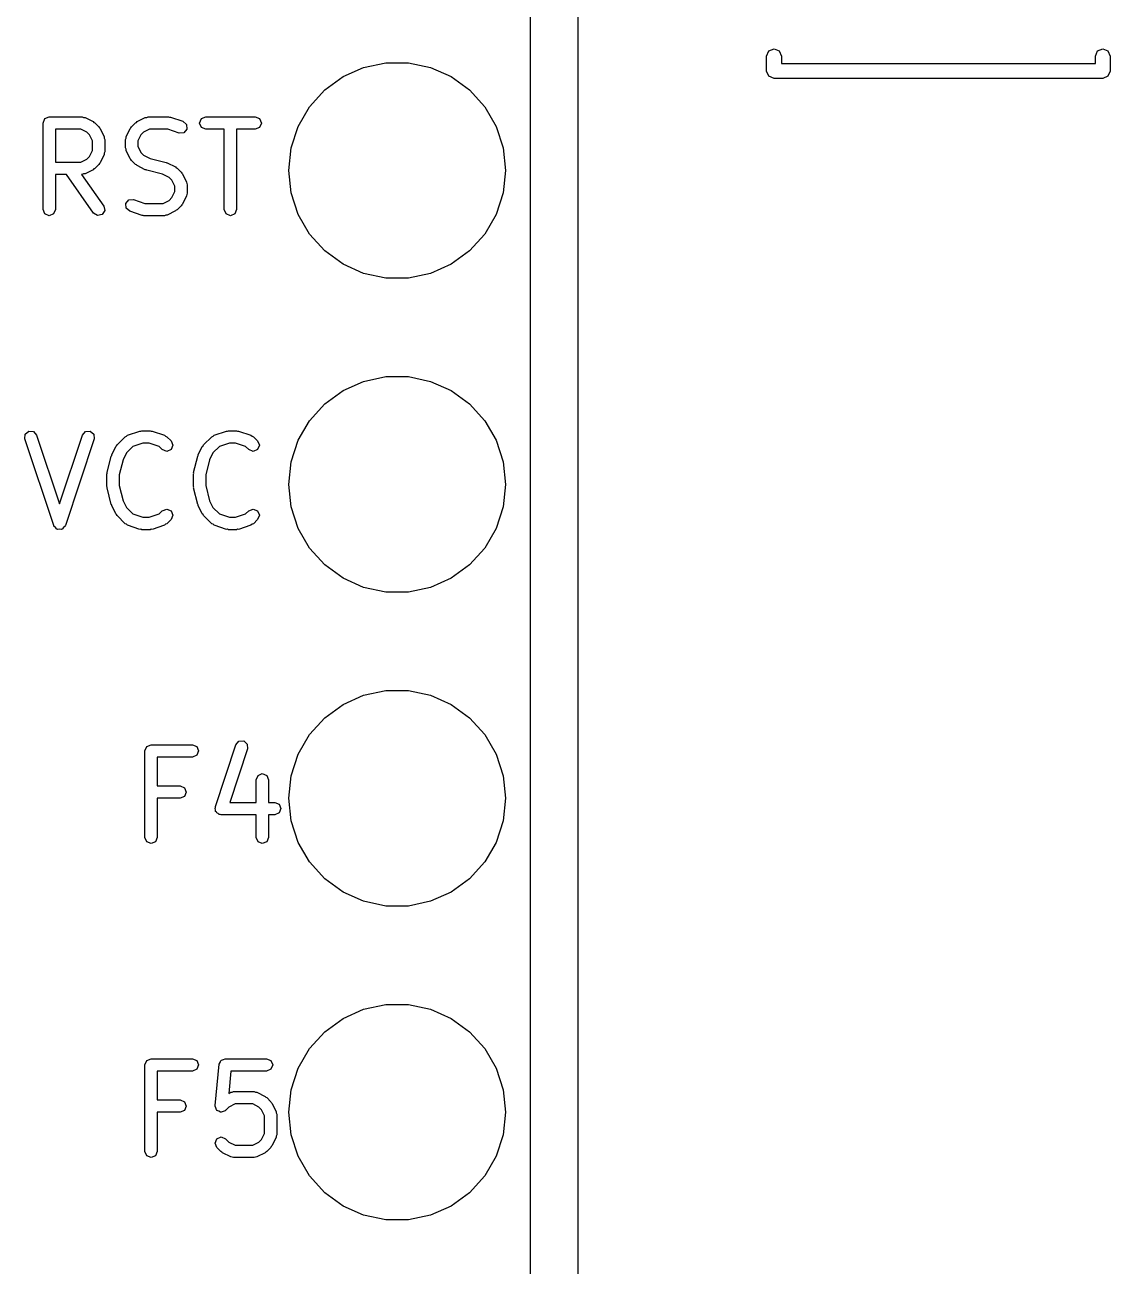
# Model space of a CAD drawing. Extents: x 128.4 to 208.6, y -114.5 to -26.6.
# Drawn here: x 142.11 to 150.89, y -46 to -35.96 of the extents above; entities that cross this region are included whole.
import ezdxf

# ---------------------------------------------------------------- set-up
doc = ezdxf.new("R2010")
doc.units = 0
doc.layers.add('BLACK', color=7, linetype='CONTINUOUS')

msp = doc.modelspace()

# ---------------------------------------------------------------- linework, layer by layer
at = {"layer": 'BLACK', "linetype": 'CONTINUOUS'}
for p, q in [((146.581, -30.784), (146.581, -61.2643)), ((146.2, -61.0735), (146.2, -33.5145)), ((148.128, -36.1676), (148.17, -36.15)), ((148.17, -36.15), (148.212, -36.1676)), ((150.788, -36.1676), (150.83, -36.15)), ((150.83, -36.15), (150.872, -36.1676)), ((148.11, -36.21), (148.128, -36.1676)), ((148.11, -36.33), (148.11, -36.21)), ((148.212, -36.1676), (148.23, -36.21)), ((148.23, -36.21), (148.23, -36.27)), ((150.77, -36.21), (150.788, -36.1676)), ((150.77, -36.27), (150.77, -36.21)), ((150.872, -36.1676), (150.89, -36.21)), ((150.89, -36.21), (150.89, -36.33)), ((144.682, -36.3751), (144.849, -36.3006)), ((144.849, -36.3006), (145.028, -36.2625)), ((145.028, -36.2625), (145.212, -36.2625)), ((145.212, -36.2625), (145.391, -36.3006)), ((145.391, -36.3006), (145.558, -36.3751)), ((148.128, -36.3724), (148.11, -36.33)), ((148.23, -36.27), (150.77, -36.27)), ((150.89, -36.33), (150.872, -36.3724)), ((144.534, -36.4828), (144.682, -36.3751)), ((145.558, -36.3751), (145.706, -36.4828)), ((148.17, -36.39), (148.128, -36.3724)), ((150.83, -36.39), (148.17, -36.39)), ((150.872, -36.3724), (150.83, -36.39)), ((144.411, -36.6189), (144.534, -36.4828)), ((145.706, -36.4828), (145.829, -36.6189)), ((144.319, -36.7776), (144.411, -36.6189)), ((145.829, -36.6189), (145.921, -36.7776)), ((142.255, -36.7507), (142.269, -36.7153)), ((142.255, -37.4507), (142.255, -36.7507)), ((142.269, -36.7153), (142.305, -36.7007)), ((142.305, -36.7007), (142.571, -36.7007)), ((142.571, -36.7007), (142.582, -36.7051)), ((142.582, -36.7051), (142.594, -36.7059)), ((142.594, -36.7059), (142.66, -36.7393)), ((142.66, -36.7393), (142.666, -36.7455)), ((142.666, -36.7455), (142.673, -36.7486)), ((142.673, -36.7486), (142.707, -36.782)), ((142.969, -36.782), (143.003, -36.7486)), ((143.003, -36.7486), (143.01, -36.7455)), ((143.01, -36.7455), (143.016, -36.7393)), ((143.016, -36.7393), (143.082, -36.7059)), ((143.082, -36.7059), (143.094, -36.7051)), ((143.094, -36.7051), (143.105, -36.7007)), ((143.105, -36.7007), (143.271, -36.7007)), ((143.271, -36.7007), (143.279, -36.7038)), ((143.279, -36.7038), (143.287, -36.7032)), ((143.287, -36.7032), (143.387, -36.7366)), ((143.387, -36.7366), (143.416, -36.7616)), ((143.521, -36.7507), (143.536, -36.7153)), ((143.536, -36.786), (143.521, -36.7507)), ((143.536, -36.7153), (143.571, -36.7007)), ((143.571, -36.7007), (143.971, -36.7007)), ((143.971, -36.7007), (144.007, -36.7153)), ((144.007, -36.7153), (144.021, -36.7507)), ((144.021, -36.7507), (144.007, -36.786)), ((142.355, -36.8007), (142.355, -37.0673)), ((142.56, -36.8007), (142.355, -36.8007)), ((142.608, -36.8251), (142.56, -36.8007)), ((142.63, -36.847), (142.608, -36.8251)), ((142.655, -36.8958), (142.63, -36.847)), ((142.707, -36.782), (142.71, -36.7896)), ((142.71, -36.7896), (142.716, -36.795)), ((142.716, -36.795), (142.749, -36.8616)), ((142.927, -36.8616), (142.96, -36.795)), ((142.96, -36.795), (142.966, -36.7896)), ((142.966, -36.7896), (142.969, -36.782)), ((143.046, -36.847), (143.021, -36.8958)), ((143.068, -36.8251), (143.046, -36.847)), ((143.116, -36.8007), (143.068, -36.8251)), ((143.263, -36.8007), (143.116, -36.8007)), ((143.356, -36.8314), (143.263, -36.8007)), ((143.394, -36.8287), (143.356, -36.8314)), ((143.419, -36.7998), (143.394, -36.8287)), ((143.416, -36.7616), (143.419, -36.7998)), ((143.571, -36.8007), (143.536, -36.786)), ((143.721, -36.8007), (143.571, -36.8007)), ((143.721, -37.4507), (143.721, -36.8007)), ((143.971, -36.8007), (143.821, -36.8007)), ((143.821, -36.8007), (143.821, -37.4507)), ((144.007, -36.786), (143.971, -36.8007)), ((144.263, -36.9518), (144.319, -36.7776)), ((145.921, -36.7776), (145.977, -36.9518)), ((142.655, -36.9722), (142.655, -36.8958)), ((142.749, -36.8616), (142.75, -36.8732)), ((142.75, -36.8732), (142.755, -36.884)), ((142.755, -36.884), (142.755, -36.984)), ((142.921, -36.884), (142.926, -36.8732)), ((142.921, -36.9507), (142.921, -36.884)), ((142.926, -36.9614), (142.921, -36.9507)), ((142.926, -36.8732), (142.927, -36.8616)), ((143.021, -36.8958), (143.021, -36.9389)), ((143.021, -36.9389), (143.046, -36.9877)), ((144.244, -37.134), (144.263, -36.9518)), ((145.977, -36.9518), (145.996, -37.134)), ((142.56, -37.0673), (142.608, -37.0429)), ((142.608, -37.0429), (142.63, -37.021)), ((142.63, -37.021), (142.655, -36.9722)), ((142.749, -37.0064), (142.716, -37.073)), ((142.75, -36.9948), (142.749, -37.0064)), ((142.755, -36.984), (142.75, -36.9948)), ((142.927, -36.973), (142.926, -36.9614)), ((142.96, -37.0397), (142.927, -36.973)), ((142.966, -37.0451), (142.96, -37.0397)), ((142.969, -37.0527), (142.966, -37.0451)), ((143.003, -37.086), (142.969, -37.0527)), ((143.046, -36.9877), (143.068, -37.0096)), ((143.068, -37.0096), (143.122, -37.0368)), ((143.122, -37.0368), (143.25, -37.0688)), ((142.355, -37.0673), (142.56, -37.0673)), ((142.66, -37.1287), (142.594, -37.1621)), ((142.666, -37.1225), (142.66, -37.1287)), ((142.673, -37.1194), (142.666, -37.1225)), ((142.707, -37.086), (142.673, -37.1194)), ((142.71, -37.0784), (142.707, -37.086)), ((142.716, -37.073), (142.71, -37.0784)), ((143.01, -37.0892), (143.003, -37.086)), ((143.016, -37.0954), (143.01, -37.0892)), ((143.082, -37.1287), (143.016, -37.0954)), ((143.088, -37.1291), (143.082, -37.1287)), ((143.093, -37.1325), (143.088, -37.1291)), ((143.221, -37.1645), (143.093, -37.1325)), ((143.25, -37.0688), (143.255, -37.0722)), ((143.255, -37.0722), (143.26, -37.0726)), ((143.26, -37.0726), (143.327, -37.1059)), ((143.327, -37.1059), (143.332, -37.1122)), ((143.332, -37.1122), (143.34, -37.1153)), ((143.34, -37.1153), (143.373, -37.1486)), ((143.373, -37.1486), (143.377, -37.1562)), ((143.377, -37.1562), (143.383, -37.1616)), ((144.263, -37.3162), (144.244, -37.134)), ((145.996, -37.134), (145.977, -37.3162)), ((142.445, -37.1673), (142.355, -37.1673)), ((142.355, -37.1673), (142.355, -37.4507)), ((142.664, -37.4793), (142.445, -37.1673)), ((142.571, -37.1673), (142.567, -37.1673)), ((142.567, -37.1673), (142.746, -37.422)), ((142.582, -37.1629), (142.571, -37.1673)), ((142.594, -37.1621), (142.582, -37.1629)), ((143.275, -37.1918), (143.221, -37.1645)), ((143.297, -37.2136), (143.275, -37.1918)), ((143.321, -37.2625), (143.297, -37.2136)), ((143.383, -37.1616), (143.416, -37.2283)), ((143.416, -37.2283), (143.417, -37.2399)), ((143.417, -37.2399), (143.421, -37.2507)), ((143.421, -37.2507), (143.421, -37.3173)), ((143.275, -37.3762), (143.297, -37.3544)), ((143.297, -37.3544), (143.321, -37.3055)), ((143.321, -37.3055), (143.321, -37.2625)), ((143.416, -37.3397), (143.383, -37.4064)), ((143.417, -37.3281), (143.416, -37.3397)), ((143.421, -37.3173), (143.417, -37.3281)), ((144.319, -37.4904), (144.263, -37.3162)), ((145.977, -37.3162), (145.921, -37.4904)), ((142.269, -37.486), (142.255, -37.4507)), ((142.355, -37.4507), (142.34, -37.486)), ((142.754, -37.4594), (142.733, -37.4916)), ((142.746, -37.422), (142.754, -37.4594)), ((142.924, -37.4015), (142.949, -37.3726)), ((142.927, -37.4397), (142.924, -37.4015)), ((142.956, -37.4648), (142.927, -37.4397)), ((142.949, -37.3726), (142.987, -37.3699)), ((142.987, -37.3699), (143.079, -37.4007)), ((143.079, -37.4007), (143.226, -37.4007)), ((143.226, -37.4007), (143.275, -37.3762)), ((143.332, -37.4558), (143.327, -37.4621)), ((143.34, -37.4527), (143.332, -37.4558)), ((143.373, -37.4194), (143.34, -37.4527)), ((143.377, -37.4118), (143.373, -37.4194)), ((143.383, -37.4064), (143.377, -37.4118)), ((143.736, -37.486), (143.721, -37.4507)), ((143.821, -37.4507), (143.807, -37.486)), ((142.305, -37.5007), (142.269, -37.486)), ((142.34, -37.486), (142.305, -37.5007)), ((142.696, -37.4999), (142.664, -37.4793)), ((142.733, -37.4916), (142.696, -37.4999)), ((143.056, -37.4981), (142.956, -37.4648)), ((143.064, -37.4975), (143.056, -37.4981)), ((143.071, -37.5007), (143.064, -37.4975)), ((143.238, -37.5007), (143.071, -37.5007)), ((143.249, -37.4962), (143.238, -37.5007)), ((143.26, -37.4954), (143.249, -37.4962)), ((143.327, -37.4621), (143.26, -37.4954)), ((143.771, -37.5007), (143.736, -37.486)), ((143.807, -37.486), (143.771, -37.5007)), ((144.411, -37.6491), (144.319, -37.4904)), ((145.921, -37.4904), (145.829, -37.6491)), ((144.534, -37.7852), (144.411, -37.6491)), ((145.829, -37.6491), (145.706, -37.7852)), ((144.682, -37.8929), (144.534, -37.7852)), ((145.706, -37.7852), (145.558, -37.8929)), ((144.849, -37.9674), (144.682, -37.8929)), ((145.558, -37.8929), (145.391, -37.9674)), ((145.028, -38.0055), (144.849, -37.9674)), ((145.212, -38.0055), (145.028, -38.0055)), ((145.391, -37.9674), (145.212, -38.0055)), ((144.682, -38.9151), (144.849, -38.8406)), ((144.849, -38.8406), (145.028, -38.8025)), ((145.028, -38.8025), (145.212, -38.8025)), ((145.212, -38.8025), (145.391, -38.8406)), ((145.391, -38.8406), (145.558, -38.9151)), ((144.534, -39.0228), (144.682, -38.9151)), ((145.558, -38.9151), (145.706, -39.0228)), ((144.411, -39.1589), (144.534, -39.0228)), ((145.706, -39.0228), (145.829, -39.1589)), ((144.319, -39.3176), (144.411, -39.1589)), ((145.829, -39.1589), (145.921, -39.3176)), ((142.107, -39.3065), (142.11, -39.2683)), ((142.11, -39.2683), (142.139, -39.2432)), ((142.139, -39.2432), (142.177, -39.2459)), ((142.177, -39.2459), (142.202, -39.2749)), ((142.574, -39.2749), (142.599, -39.2459)), ((142.599, -39.2459), (142.637, -39.2432)), ((142.637, -39.2432), (142.666, -39.2683)), ((142.666, -39.2683), (142.669, -39.3065)), ((142.939, -39.2766), (143.039, -39.2432)), ((143.039, -39.2432), (143.047, -39.2438)), ((143.047, -39.2438), (143.055, -39.2407)), ((143.055, -39.2407), (143.121, -39.2407)), ((143.121, -39.2407), (143.129, -39.2438)), ((143.129, -39.2438), (143.137, -39.2432)), ((143.137, -39.2432), (143.237, -39.2766)), ((143.639, -39.2766), (143.739, -39.2432)), ((143.739, -39.2432), (143.747, -39.2438)), ((143.747, -39.2438), (143.755, -39.2407)), ((143.755, -39.2407), (143.821, -39.2407)), ((143.821, -39.2407), (143.829, -39.2438)), ((143.829, -39.2438), (143.837, -39.2432)), ((143.837, -39.2432), (143.937, -39.2766)), ((142.341, -40.0065), (142.107, -39.3065)), ((142.202, -39.2749), (142.388, -39.8326)), ((142.388, -39.8326), (142.574, -39.2749)), ((142.669, -39.3065), (142.435, -40.0065)), ((142.81, -39.435), (142.843, -39.3683)), ((142.843, -39.3683), (142.849, -39.3629)), ((142.849, -39.3629), (142.853, -39.3553)), ((142.853, -39.3553), (142.919, -39.2886)), ((142.919, -39.2886), (142.93, -39.2842)), ((142.982, -39.3677), (142.929, -39.4203)), ((142.93, -39.2842), (142.939, -39.2766)), ((143.063, -39.3407), (142.982, -39.3677)), ((143.113, -39.3407), (143.063, -39.3407)), ((143.194, -39.3677), (143.113, -39.3407)), ((143.219, -39.3927), (143.194, -39.3677)), ((143.237, -39.2766), (143.246, -39.2842)), ((143.246, -39.2842), (143.257, -39.2886)), ((143.257, -39.2886), (143.29, -39.322)), ((143.29, -39.322), (143.305, -39.3573)), ((143.305, -39.3573), (143.29, -39.3927)), ((143.51, -39.435), (143.543, -39.3683)), ((143.543, -39.3683), (143.549, -39.3629)), ((143.549, -39.3629), (143.553, -39.3553)), ((143.553, -39.3553), (143.619, -39.2886)), ((143.619, -39.2886), (143.63, -39.2842)), ((143.682, -39.3677), (143.629, -39.4203)), ((143.63, -39.2842), (143.639, -39.2766)), ((143.763, -39.3407), (143.682, -39.3677)), ((143.813, -39.3407), (143.763, -39.3407)), ((143.894, -39.3677), (143.813, -39.3407)), ((143.919, -39.3927), (143.894, -39.3677)), ((143.937, -39.2766), (143.946, -39.2842)), ((143.946, -39.2842), (143.957, -39.2886)), ((143.957, -39.2886), (143.99, -39.322)), ((143.99, -39.322), (144.005, -39.3573)), ((144.005, -39.3573), (143.99, -39.3927)), ((144.263, -39.4918), (144.319, -39.3176)), ((145.921, -39.3176), (145.977, -39.4918)), ((142.773, -39.5785), (142.806, -39.4452)), ((142.806, -39.4452), (142.81, -39.4406)), ((142.81, -39.4406), (142.81, -39.435)), ((142.929, -39.4203), (142.902, -39.4748)), ((143.255, -39.4073), (143.219, -39.3927)), ((143.29, -39.3927), (143.255, -39.4073)), ((143.473, -39.5785), (143.506, -39.4452)), ((143.506, -39.4452), (143.51, -39.4406)), ((143.51, -39.4406), (143.51, -39.435)), ((143.629, -39.4203), (143.602, -39.4748)), ((143.955, -39.4073), (143.919, -39.3927)), ((143.99, -39.3927), (143.955, -39.4073)), ((142.902, -39.4748), (142.871, -39.5968)), ((143.602, -39.4748), (143.571, -39.5968)), ((144.244, -39.674), (144.263, -39.4918)), ((145.977, -39.4918), (145.996, -39.674)), ((142.771, -39.5907), (142.774, -39.5848)), ((142.771, -39.6907), (142.771, -39.5907)), ((142.774, -39.5848), (142.773, -39.5785)), ((142.871, -39.5968), (142.871, -39.6845)), ((143.471, -39.5907), (143.474, -39.5848)), ((143.471, -39.6907), (143.471, -39.5907)), ((143.474, -39.5848), (143.473, -39.5785)), ((143.571, -39.5968), (143.571, -39.6845)), ((142.774, -39.6965), (142.771, -39.6907)), ((142.773, -39.7028), (142.774, -39.6965)), ((142.806, -39.8361), (142.773, -39.7028)), ((142.871, -39.6845), (142.902, -39.8065)), ((143.474, -39.6965), (143.471, -39.6907)), ((143.473, -39.7028), (143.474, -39.6965)), ((143.506, -39.8361), (143.473, -39.7028)), ((143.571, -39.6845), (143.602, -39.8065)), ((144.263, -39.8562), (144.244, -39.674)), ((145.996, -39.674), (145.977, -39.8562)), ((142.81, -39.8407), (142.806, -39.8361)), ((142.81, -39.8464), (142.81, -39.8407)), ((142.843, -39.913), (142.81, -39.8464)), ((142.902, -39.8065), (142.929, -39.861)), ((142.929, -39.861), (142.982, -39.9136)), ((143.51, -39.8407), (143.506, -39.8361)), ((143.51, -39.8464), (143.51, -39.8407)), ((143.543, -39.913), (143.51, -39.8464)), ((143.602, -39.8065), (143.629, -39.861)), ((143.629, -39.861), (143.682, -39.9136)), ((144.319, -40.0304), (144.263, -39.8562)), ((145.977, -39.8562), (145.921, -40.0304)), ((142.849, -39.9184), (142.843, -39.913)), ((142.853, -39.926), (142.849, -39.9184)), ((142.919, -39.9927), (142.853, -39.926)), ((142.982, -39.9136), (143.063, -39.9407)), ((143.063, -39.9407), (143.113, -39.9407)), ((143.113, -39.9407), (143.194, -39.9136)), ((143.194, -39.9136), (143.219, -39.8886)), ((143.219, -39.8886), (143.255, -39.874)), ((143.255, -39.874), (143.29, -39.8886)), ((143.29, -39.9594), (143.257, -39.9927)), ((143.29, -39.8886), (143.305, -39.924)), ((143.305, -39.924), (143.29, -39.9594)), ((143.549, -39.9184), (143.543, -39.913)), ((143.553, -39.926), (143.549, -39.9184)), ((143.619, -39.9927), (143.553, -39.926)), ((143.682, -39.9136), (143.763, -39.9407)), ((143.763, -39.9407), (143.813, -39.9407)), ((143.813, -39.9407), (143.894, -39.9136)), ((143.894, -39.9136), (143.919, -39.8886)), ((143.919, -39.8886), (143.955, -39.874)), ((143.955, -39.874), (143.99, -39.8886)), ((143.99, -39.9594), (143.957, -39.9927)), ((143.99, -39.8886), (144.005, -39.924)), ((144.005, -39.924), (143.99, -39.9594)), ((142.343, -40.0093), (142.341, -40.0065)), ((142.343, -40.013), (142.343, -40.0093)), ((142.355, -40.0234), (142.343, -40.013)), ((142.366, -40.0354), (142.355, -40.0234)), ((142.369, -40.0357), (142.366, -40.0354)), ((142.372, -40.0381), (142.369, -40.0357)), ((142.388, -40.037), (142.372, -40.0381)), ((142.404, -40.0381), (142.388, -40.037)), ((142.407, -40.0357), (142.404, -40.0381)), ((142.41, -40.0354), (142.407, -40.0357)), ((142.421, -40.0234), (142.41, -40.0354)), ((142.433, -40.013), (142.421, -40.0234)), ((142.435, -40.0065), (142.433, -40.0093)), ((142.433, -40.0093), (142.433, -40.013)), ((142.93, -39.9971), (142.919, -39.9927)), ((142.939, -40.0048), (142.93, -39.9971)), ((143.039, -40.0381), (142.939, -40.0048)), ((143.047, -40.0375), (143.039, -40.0381)), ((143.055, -40.0407), (143.047, -40.0375)), ((143.121, -40.0407), (143.055, -40.0407)), ((143.129, -40.0375), (143.121, -40.0407)), ((143.137, -40.0381), (143.129, -40.0375)), ((143.237, -40.0048), (143.137, -40.0381)), ((143.246, -39.9971), (143.237, -40.0048)), ((143.257, -39.9927), (143.246, -39.9971)), ((143.63, -39.9971), (143.619, -39.9927)), ((143.639, -40.0048), (143.63, -39.9971)), ((143.739, -40.0381), (143.639, -40.0048)), ((143.747, -40.0375), (143.739, -40.0381)), ((143.755, -40.0407), (143.747, -40.0375)), ((143.821, -40.0407), (143.755, -40.0407)), ((143.829, -40.0375), (143.821, -40.0407)), ((143.837, -40.0381), (143.829, -40.0375)), ((143.937, -40.0048), (143.837, -40.0381)), ((143.946, -39.9971), (143.937, -40.0048)), ((143.957, -39.9927), (143.946, -39.9971)), ((144.411, -40.1891), (144.319, -40.0304)), ((145.921, -40.0304), (145.829, -40.1891)), ((144.534, -40.3252), (144.411, -40.1891)), ((145.829, -40.1891), (145.706, -40.3252)), ((144.682, -40.4329), (144.534, -40.3252)), ((145.706, -40.3252), (145.558, -40.4329)), ((144.849, -40.5074), (144.682, -40.4329)), ((145.558, -40.4329), (145.391, -40.5074)), ((145.028, -40.5455), (144.849, -40.5074)), ((145.212, -40.5455), (145.028, -40.5455)), ((145.391, -40.5074), (145.212, -40.5455)), ((144.849, -41.3806), (145.028, -41.3425)), ((145.028, -41.3425), (145.212, -41.3425)), ((145.212, -41.3425), (145.391, -41.3806)), ((144.534, -41.5628), (144.682, -41.4551)), ((144.682, -41.4551), (144.849, -41.3806)), ((145.391, -41.3806), (145.558, -41.4551)), ((145.558, -41.4551), (145.706, -41.5628)), ((144.411, -41.6989), (144.534, -41.5628)), ((145.706, -41.5628), (145.829, -41.6989)), ((143.815, -41.7815), (143.84, -41.7526)), ((143.84, -41.7526), (143.878, -41.7499)), ((143.878, -41.7499), (143.907, -41.775)), ((143.907, -41.775), (143.91, -41.8131)), ((144.319, -41.8576), (144.411, -41.6989)), ((145.829, -41.6989), (145.921, -41.8576)), ((143.079, -41.8307), (143.094, -41.7953)), ((143.079, -42.5307), (143.079, -41.8307)), ((143.094, -41.7953), (143.129, -41.7807)), ((143.129, -41.7807), (143.463, -41.7807)), ((143.463, -41.8807), (143.179, -41.8807)), ((143.179, -41.8807), (143.179, -42.114)), ((143.463, -41.7807), (143.498, -41.7953)), ((143.498, -41.866), (143.463, -41.8807)), ((143.498, -41.7953), (143.513, -41.8307)), ((143.513, -41.8307), (143.498, -41.866)), ((143.649, -42.2815), (143.815, -41.7815)), ((143.91, -41.8131), (143.765, -42.2473)), ((144.263, -42.0318), (144.319, -41.8576)), ((145.921, -41.8576), (145.977, -42.0318)), ((143.979, -42.064), (143.994, -42.0286)), ((143.979, -42.2473), (143.979, -42.064)), ((143.994, -42.0286), (144.029, -42.014)), ((144.029, -42.014), (144.065, -42.0286)), ((144.065, -42.0286), (144.079, -42.064)), ((144.079, -42.064), (144.079, -42.2473)), ((144.244, -42.214), (144.263, -42.0318)), ((145.977, -42.0318), (145.996, -42.214)), ((143.179, -42.114), (143.363, -42.114)), ((143.363, -42.114), (143.398, -42.1286)), ((143.398, -42.1286), (143.413, -42.164)), ((143.413, -42.164), (143.398, -42.1994)), ((143.363, -42.214), (143.179, -42.214)), ((143.179, -42.214), (143.179, -42.5307)), ((143.398, -42.1994), (143.363, -42.214)), ((143.649, -42.2897), (143.649, -42.2815)), ((143.765, -42.2473), (143.979, -42.2473)), ((144.079, -42.2473), (144.129, -42.2473)), ((144.129, -42.2473), (144.165, -42.262)), ((144.165, -42.262), (144.179, -42.2973)), ((144.263, -42.3962), (144.244, -42.214)), ((145.996, -42.214), (145.977, -42.3962)), ((143.646, -42.2973), (143.649, -42.2897)), ((143.65, -42.3081), (143.646, -42.2973)), ((143.651, -42.3197), (143.65, -42.3081)), ((143.657, -42.3251), (143.651, -42.3197)), ((143.661, -42.3327), (143.657, -42.3251)), ((143.671, -42.3371), (143.661, -42.3327)), ((143.68, -42.3448), (143.671, -42.3371)), ((143.688, -42.3442), (143.68, -42.3448)), ((143.696, -42.3473), (143.688, -42.3442)), ((143.979, -42.3473), (143.696, -42.3473)), ((143.979, -42.5307), (143.979, -42.3473)), ((144.129, -42.3473), (144.079, -42.3473)), ((144.079, -42.3473), (144.079, -42.5307)), ((144.165, -42.3327), (144.129, -42.3473)), ((144.179, -42.2973), (144.165, -42.3327)), ((144.319, -42.5704), (144.263, -42.3962)), ((145.977, -42.3962), (145.921, -42.5704)), ((143.094, -42.566), (143.079, -42.5307)), ((143.129, -42.5807), (143.094, -42.566)), ((143.165, -42.566), (143.129, -42.5807)), ((143.179, -42.5307), (143.165, -42.566)), ((143.994, -42.566), (143.979, -42.5307)), ((144.029, -42.5807), (143.994, -42.566)), ((144.065, -42.566), (144.029, -42.5807)), ((144.079, -42.5307), (144.065, -42.566)), ((144.411, -42.7291), (144.319, -42.5704)), ((145.921, -42.5704), (145.829, -42.7291)), ((144.534, -42.8652), (144.411, -42.7291)), ((145.829, -42.7291), (145.706, -42.8652)), ((144.682, -42.9729), (144.534, -42.8652)), ((145.706, -42.8652), (145.558, -42.9729)), ((144.849, -43.0474), (144.682, -42.9729)), ((145.558, -42.9729), (145.391, -43.0474)), ((145.028, -43.0855), (144.849, -43.0474)), ((145.212, -43.0855), (145.028, -43.0855)), ((145.391, -43.0474), (145.212, -43.0855)), ((144.849, -43.9206), (145.028, -43.8825)), ((145.028, -43.8825), (145.212, -43.8825)), ((145.212, -43.8825), (145.391, -43.9206)), ((144.682, -43.9951), (144.849, -43.9206)), ((145.391, -43.9206), (145.558, -43.9951)), ((144.534, -44.1028), (144.682, -43.9951)), ((145.558, -43.9951), (145.706, -44.1028)), ((144.411, -44.2389), (144.534, -44.1028)), ((145.706, -44.1028), (145.829, -44.2389)), ((144.319, -44.3976), (144.411, -44.2389)), ((145.829, -44.2389), (145.921, -44.3976)), ((143.079, -44.3707), (143.094, -44.3353)), ((143.079, -45.0707), (143.079, -44.3707)), ((143.094, -44.3353), (143.129, -44.3207)), ((143.129, -44.3207), (143.463, -44.3207)), ((143.463, -44.3207), (143.498, -44.3353)), ((143.498, -44.3353), (143.513, -44.3707)), ((143.513, -44.3707), (143.498, -44.406)), ((143.646, -44.699), (143.68, -44.3657)), ((143.68, -44.3657), (143.688, -44.3509)), ((143.688, -44.3509), (143.694, -44.3353)), ((143.694, -44.3353), (143.696, -44.3343)), ((143.696, -44.3343), (143.698, -44.332)), ((143.698, -44.332), (143.714, -44.3271)), ((143.714, -44.3271), (143.729, -44.3207)), ((143.729, -44.3207), (144.063, -44.3207)), ((144.063, -44.3207), (144.098, -44.3353)), ((144.098, -44.3353), (144.113, -44.3707)), ((144.113, -44.3707), (144.098, -44.406)), ((143.463, -44.4207), (143.179, -44.4207)), ((143.179, -44.4207), (143.179, -44.654)), ((143.498, -44.406), (143.463, -44.4207)), ((143.775, -44.4207), (143.757, -44.6012)), ((144.063, -44.4207), (143.775, -44.4207)), ((144.098, -44.406), (144.063, -44.4207)), ((144.263, -44.5718), (144.319, -44.3976)), ((145.921, -44.3976), (145.977, -44.5718)), ((143.774, -44.5926), (143.785, -44.5918)), ((143.785, -44.5918), (143.796, -44.5873)), ((143.796, -44.5873), (143.963, -44.5873)), ((143.963, -44.5873), (143.973, -44.5918)), ((143.973, -44.5918), (143.985, -44.5926)), ((144.244, -44.754), (144.263, -44.5718)), ((145.977, -44.5718), (145.996, -44.754)), ((143.179, -44.654), (143.363, -44.654)), ((143.363, -44.654), (143.398, -44.6686)), ((143.398, -44.6686), (143.413, -44.704)), ((143.757, -44.6012), (143.774, -44.5926)), ((143.808, -44.6873), (143.759, -44.7118)), ((143.951, -44.6873), (143.808, -44.6873)), ((144, -44.7118), (143.951, -44.6873)), ((143.985, -44.5926), (144.052, -44.6259)), ((144.052, -44.6259), (144.057, -44.6322)), ((144.057, -44.6322), (144.065, -44.6353)), ((144.065, -44.6353), (144.098, -44.6686)), ((144.098, -44.6686), (144.101, -44.6762)), ((144.101, -44.6762), (144.107, -44.6816)), ((144.107, -44.6816), (144.141, -44.7483)), ((143.363, -44.754), (143.179, -44.754)), ((143.179, -44.754), (143.179, -45.0707)), ((143.398, -44.7394), (143.363, -44.754)), ((143.413, -44.704), (143.398, -44.7394)), ((143.647, -44.7016), (143.646, -44.699)), ((143.646, -44.704), (143.647, -44.7016)), ((143.652, -44.7196), (143.646, -44.704)), ((143.657, -44.7357), (143.652, -44.7196)), ((143.66, -44.7369), (143.657, -44.7357)), ((143.661, -44.7394), (143.66, -44.7369)), ((143.676, -44.7458), (143.661, -44.7394)), ((143.691, -44.7538), (143.676, -44.7458)), ((143.694, -44.753), (143.691, -44.7538)), ((143.696, -44.754), (143.694, -44.753)), ((143.712, -44.7476), (143.696, -44.754)), ((143.728, -44.7427), (143.712, -44.7476)), ((143.729, -44.7404), (143.728, -44.7427)), ((143.731, -44.7394), (143.729, -44.7404)), ((143.759, -44.7118), (143.731, -44.7394)), ((144.022, -44.7336), (144, -44.7118)), ((144.046, -44.7825), (144.022, -44.7336)), ((144.046, -44.9255), (144.046, -44.7825)), ((144.141, -44.7483), (144.142, -44.7599)), ((144.142, -44.7599), (144.146, -44.7707)), ((144.146, -44.7707), (144.146, -44.9373)), ((144.263, -44.9362), (144.244, -44.754)), ((145.996, -44.754), (145.977, -44.9362)), ((143.646, -45.004), (143.661, -44.9686)), ((143.661, -44.9686), (143.696, -44.954)), ((143.696, -44.954), (143.731, -44.9686)), ((143.731, -44.9686), (143.759, -44.9962)), ((144, -44.9962), (144.022, -44.9744)), ((144.022, -44.9744), (144.046, -44.9255)), ((144.141, -44.9597), (144.107, -45.0264)), ((144.142, -44.9481), (144.141, -44.9597)), ((144.146, -44.9373), (144.142, -44.9481)), ((144.319, -45.1104), (144.263, -44.9362)), ((145.977, -44.9362), (145.921, -45.1104)), ((143.094, -45.106), (143.079, -45.0707)), ((143.179, -45.0707), (143.165, -45.106)), ((143.661, -45.0394), (143.646, -45.004)), ((143.694, -45.0727), (143.661, -45.0394)), ((143.702, -45.0758), (143.694, -45.0727)), ((143.707, -45.0821), (143.702, -45.0758)), ((143.774, -45.1154), (143.707, -45.0821)), ((143.759, -44.9962), (143.808, -45.0207)), ((143.808, -45.0207), (143.951, -45.0207)), ((143.951, -45.0207), (144, -44.9962)), ((144.052, -45.0821), (143.985, -45.1154)), ((144.057, -45.0758), (144.052, -45.0821)), ((144.065, -45.0727), (144.057, -45.0758)), ((144.098, -45.0394), (144.065, -45.0727)), ((144.101, -45.0318), (144.098, -45.0394)), ((144.107, -45.0264), (144.101, -45.0318)), ((143.129, -45.1207), (143.094, -45.106)), ((143.165, -45.106), (143.129, -45.1207)), ((143.785, -45.1162), (143.774, -45.1154)), ((143.796, -45.1207), (143.785, -45.1162)), ((143.963, -45.1207), (143.796, -45.1207)), ((143.973, -45.1162), (143.963, -45.1207)), ((143.985, -45.1154), (143.973, -45.1162)), ((144.411, -45.2691), (144.319, -45.1104)), ((145.921, -45.1104), (145.829, -45.2691)), ((144.534, -45.4052), (144.411, -45.2691)), ((145.829, -45.2691), (145.706, -45.4052)), ((144.682, -45.5129), (144.534, -45.4052)), ((145.706, -45.4052), (145.558, -45.5129)), ((144.849, -45.5874), (144.682, -45.5129)), ((145.028, -45.6255), (144.849, -45.5874)), ((145.391, -45.5874), (145.212, -45.6255)), ((145.558, -45.5129), (145.391, -45.5874)), ((145.212, -45.6255), (145.028, -45.6255))]:
    msp.add_line(p, q, dxfattribs=at)

doc.saveas('drawing.dxf')
